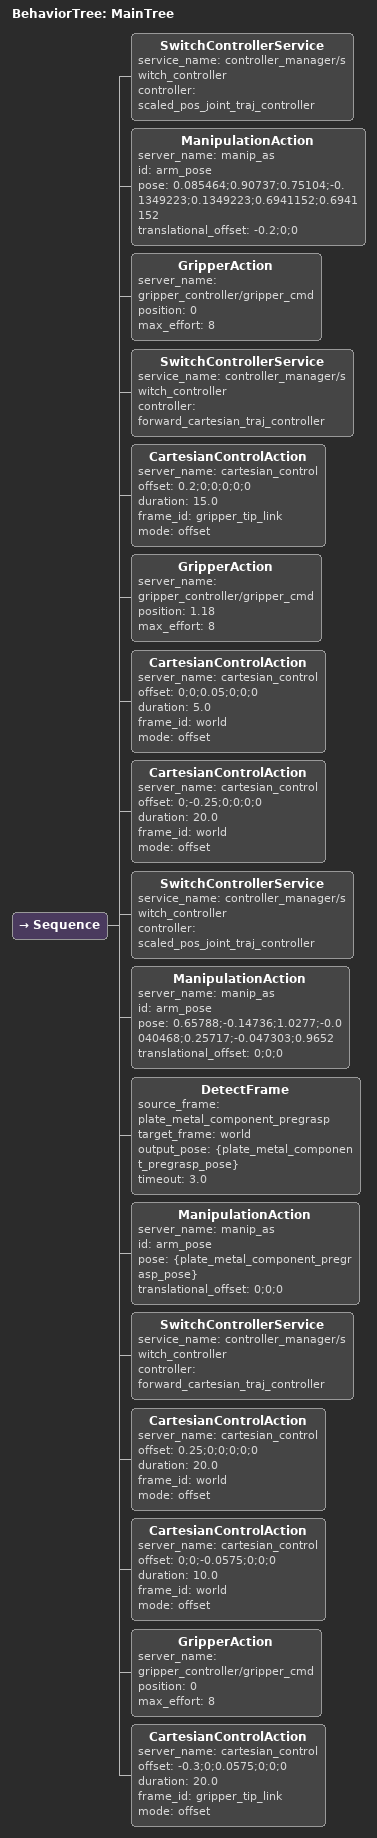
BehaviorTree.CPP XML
<root main_tree_to_execute="MainTree">

    <BehaviorTree ID="MainTree">
        <Sequence>

            <SwitchControllerService
                service_name="controller_manager/switch_controller"
                controller="scaled_pos_joint_traj_controller"
            />

            <ManipulationAction
                server_name="manip_as"
                id="arm_pose"
                pose="0.085464;0.90737;0.75104;-0.1349223;0.1349223;0.6941152;0.6941152"
                translational_offset="-0.2;0;0"
            />

            <GripperAction
                server_name="gripper_controller/gripper_cmd"
                position="0"
                max_effort="8"
            />

            <SwitchControllerService
                service_name="controller_manager/switch_controller"
                controller="forward_cartesian_traj_controller"
            />

            <CartesianControlAction
                server_name="cartesian_control"
                offset="0.2;0;0;0;0;0"
                duration="15.0"
                frame_id="gripper_tip_link"
                mode="offset"
            />

            <GripperAction
                server_name="gripper_controller/gripper_cmd"
                position="1.18"
                max_effort="8"
            />

            <CartesianControlAction
                server_name="cartesian_control"
                offset="0;0;0.05;0;0;0"
                duration="5.0"
                frame_id="world"
                mode="offset"
            />

            <CartesianControlAction
                server_name="cartesian_control"
                offset="0;-0.25;0;0;0;0"
                duration="20.0"
                frame_id="world"
                mode="offset"
            />

            <!-- MOVE TO PRINTER -->

            <SwitchControllerService
                service_name="controller_manager/switch_controller"
                controller="scaled_pos_joint_traj_controller"
            />

            <ManipulationAction
                server_name="manip_as"
                id="arm_pose"
                pose="0.65788;-0.14736;1.0277;-0.0040468;0.25717;-0.047303;0.9652"
                translational_offset="0;0;0"
            />

            <DetectFrame
                source_frame="plate_metal_component_pregrasp"
                target_frame="world"
                output_pose="{plate_metal_component_pregrasp_pose}"
                timeout="3.0"
            />

            <ManipulationAction
                server_name="manip_as"
                id="arm_pose"
                pose="{plate_metal_component_pregrasp_pose}"
                translational_offset="0;0;0"
            />

            <SwitchControllerService
                service_name="controller_manager/switch_controller"
                controller="forward_cartesian_traj_controller"
            />

            <CartesianControlAction
                server_name="cartesian_control"
                offset="0.25;0;0;0;0;0"
                duration="20.0"
                frame_id="world"
                mode="offset"
            />

            <CartesianControlAction
                server_name="cartesian_control"
                offset="0;0;-0.0575;0;0;0"
                duration="10.0"
                frame_id="world"
                mode="offset"
            />

            <GripperAction
                server_name="gripper_controller/gripper_cmd"
                position="0"
                max_effort="8"
            />

            <CartesianControlAction
                server_name="cartesian_control"
                offset="-0.3;0;0.0575;0;0;0"
                duration="20.0"
                frame_id="gripper_tip_link"
                mode="offset"
            />

        </Sequence>

    </BehaviorTree>

</root>
